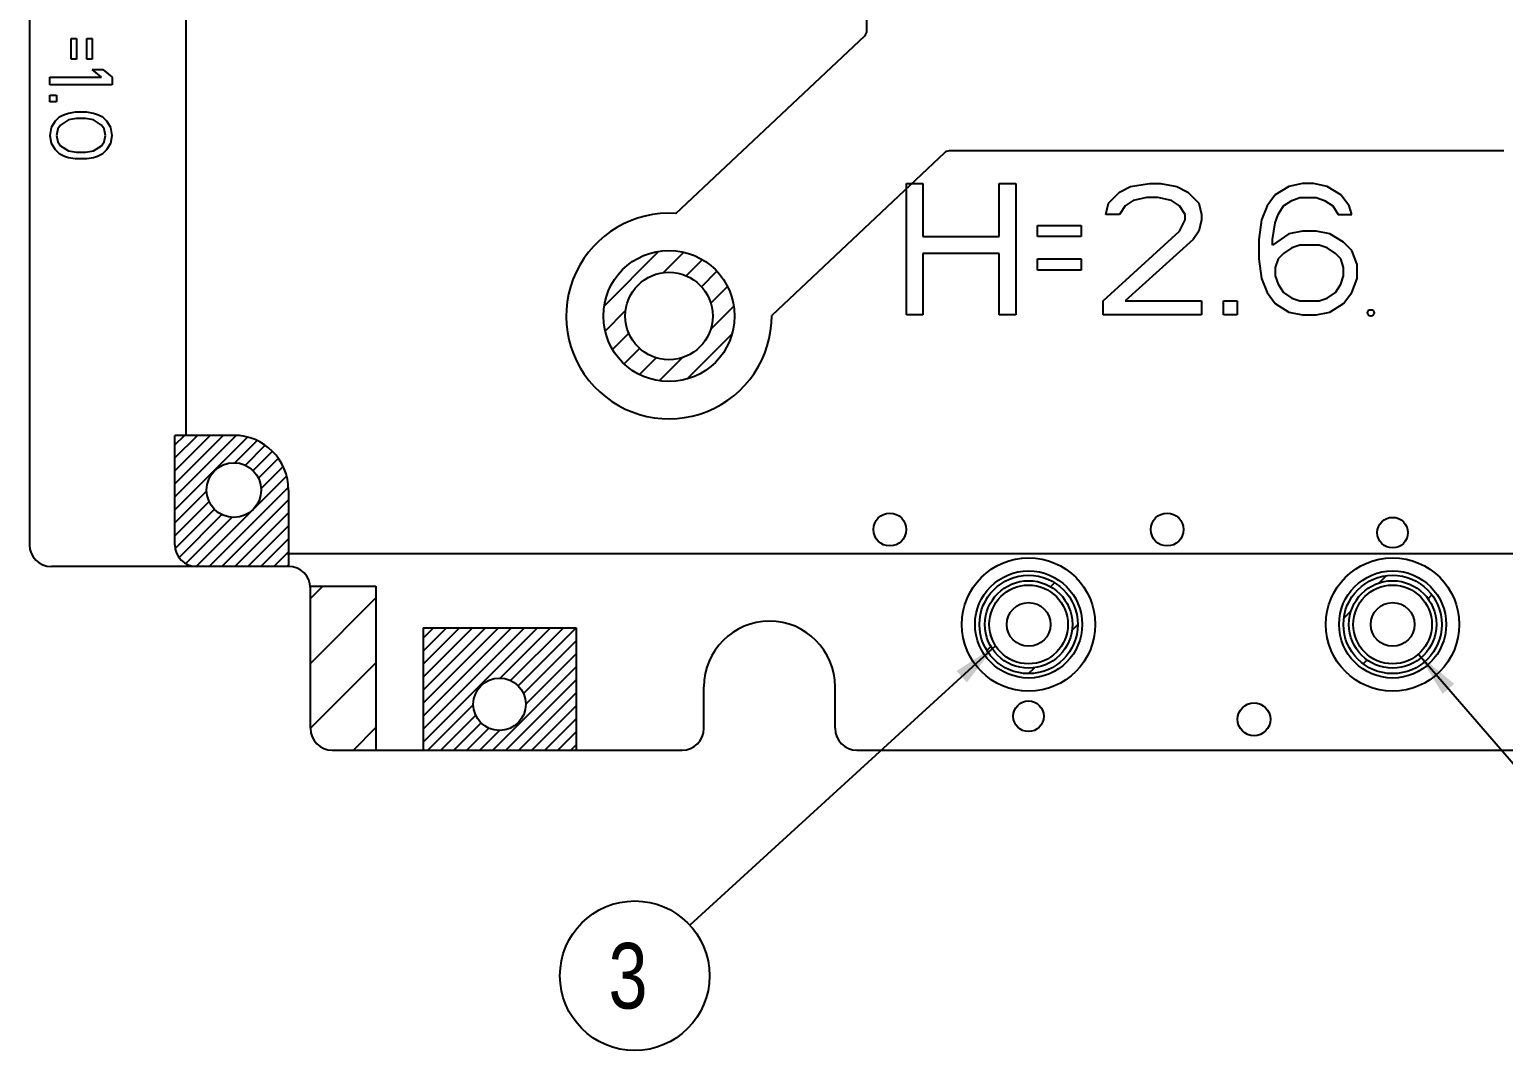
# Model space of a CAD drawing. Header units: millimetres. Extents: x 0 to 420, y 0 to 297.
# Drawn here: x 257.4 to 324.8, y 79.1 to 125.8 of the extents above; entities that cross this region are included whole.
import ezdxf

# ---------------------------------------------------------------- set-up
doc = ezdxf.new("R2010")
doc.units = ezdxf.units.MM
doc.header["$LTSCALE"] = 23.1
doc.layers.get('0').update_dxf_attribs({"linetype": 'CONTINUOUS'})
doc.layers.add('ASSEM_MEM', color=7, linetype='CONTINUOUS')
doc.layers.add('DETAIL', color=7, linetype='CONTINUOUS')
doc.styles.get("Standard").update_dxf_attribs({"font": 'txt', "width": 0.8})
doc.dimstyles.get("Standard").update_dxf_attribs({"dimtxt": 3, "dimasz": 2.1, "dimexe": 2, "dimexo": 1, "dimtad": 1, "dimzin": 0, "dimdsep": 46, "dimtxsty": 'STANDARD', "dimblk": '_FILLED', "dimblk1": '_FILLED', "dimblk2": '_FILLED', "dimcen": 0.09, "dimazin": 0, "dimtol": 1, "dimtp": 0.01, "dimtm": 0.01, "dimtfac": 1, "dimtofl": 0, "dimtmove": 0, "dimatfit": 3, "dimldrblk": '_FILLED', "dimfxl": 1, "dimtolj": 1, "dimtzin": 0, "dimarcsym": 0})

# ---------------------------------------------------------------- blocks, each defined once
blk = doc.blocks.new('_FILLED')
at = {"color": 0, "linetype": 'BYBLOCK'}
blk.add_solid([(0, 0), (-1, 0.167), (-1, -0.167)], dxfattribs=at)
blk = doc.blocks.new('BALLOON_BL11', base_point=(285.059, 82.562))
at = {"layer": 'DETAIL', "color": 2, "linetype": 'CONTINUOUS'}
blk.add_circle((285.059, 82.562), 3.421, dxfattribs=at)
at = {"layer": 'DETAIL', "color": 2, "linetype": 'CONTINUOUS', "insert": (283.859, 84.062), "char_height": 3, "width": 2.4, "attachment_point": 1, "line_spacing_factor": 0.9}
blk.add_mtext('3', dxfattribs=at)

msp = doc.modelspace()

# ---------------------------------------------------------------- linework, layer by layer
at = {"layer": 'ASSEM_MEM', "color": 4, "linetype": 'CONTINUOUS'}
for p, q in [((264.524, 185.882), (264.524, 107.287)), ((295.675, 125.783), (295.675, 147.7)), ((259.277, 124.496), (259.277, 125.443)), ((259.277, 125.443), (259.519, 125.443)), ((259.519, 125.443), (259.519, 124.496)), ((260.002, 124.496), (260.002, 125.443)), ((260.002, 125.443), (260.244, 125.443)), ((260.244, 125.443), (260.244, 124.496)), ((286.938, 117.431), (295.58, 125.565)), ((259.519, 124.496), (259.277, 124.496)), ((260.244, 124.496), (260.002, 124.496)), ((258.31, 123.313), (258.31, 123.668)), ((258.31, 123.668), (260.667, 123.668)), ((260.667, 123.668), (260.244, 124.023)), ((260.244, 124.023), (260.727, 124.023)), ((260.727, 124.023), (261.15, 123.668)), ((261.15, 123.668), (261.15, 123.313)), ((261.15, 123.313), (258.31, 123.313)), ((258.31, 122.544), (258.31, 122.84)), ((258.31, 122.84), (258.612, 122.84)), ((258.612, 122.84), (258.612, 122.544)), ((258.612, 122.544), (258.31, 122.544)), ((259.458, 122.071), (259.156, 122.011)), ((260.002, 122.071), (259.458, 122.071)), ((260.304, 122.011), (260.002, 122.071)), ((258.37, 121.361), (258.31, 121.006)), ((258.552, 121.656), (258.37, 121.361)), ((258.733, 121.834), (258.552, 121.656)), ((258.793, 121.479), (258.673, 121.301)), ((258.975, 121.952), (258.733, 121.834)), ((259.156, 121.716), (258.793, 121.479)), ((259.156, 122.011), (258.975, 121.952)), ((259.519, 121.775), (259.156, 121.716)), ((259.942, 121.775), (259.519, 121.775)), ((260.304, 121.716), (259.942, 121.775)), ((260.485, 121.952), (260.304, 122.011)), ((260.667, 121.479), (260.304, 121.716)), ((260.727, 121.834), (260.485, 121.952)), ((260.787, 121.301), (260.667, 121.479)), ((260.908, 121.656), (260.727, 121.834)), ((261.09, 121.361), (260.908, 121.656)), ((261.15, 121.006), (261.09, 121.361)), ((258.31, 121.006), (258.37, 120.651)), ((258.673, 121.301), (258.612, 121.006)), ((258.612, 121.006), (258.673, 120.71)), ((258.673, 120.71), (258.793, 120.532)), ((260.667, 120.532), (260.787, 120.71)), ((260.848, 121.006), (260.787, 121.301)), ((260.787, 120.71), (260.848, 121.006)), ((261.09, 120.651), (261.15, 121.006)), ((258.37, 120.651), (258.552, 120.355)), ((258.552, 120.355), (258.733, 120.177)), ((258.733, 120.177), (258.975, 120.059)), ((258.793, 120.532), (259.156, 120.296)), ((258.975, 120.059), (259.156, 120)), ((259.156, 120.296), (259.519, 120.236)), ((259.519, 120.236), (259.942, 120.236)), ((259.942, 120.236), (260.304, 120.296)), ((260.304, 120.296), (260.667, 120.532)), ((260.304, 120), (260.485, 120.059)), ((260.485, 120.059), (260.727, 120.177)), ((260.727, 120.177), (260.908, 120.355)), ((260.908, 120.355), (261.09, 120.651)), ((299.229, 120.21), (291.324, 112.771)), ((324.815, 120.292), (299.434, 120.292)), ((259.156, 120), (259.458, 119.941)), ((259.458, 119.941), (260.002, 119.941)), ((260.002, 119.941), (260.304, 120)), ((264.024, 102.282), (264.024, 107.282)), ((266.724, 107.282), (264.024, 107.282)), ((269.224, 104.782), (269.224, 101.282)), ((269.149, 101.882), (351.624, 101.882)), ((269.224, 101.282), (265.024, 101.282)), ((270.224, 100.382), (273.224, 100.382)), ((270.224, 93.882), (270.224, 100.382)), ((273.224, 100.382), (273.224, 92.882)), ((275.374, 98.482), (282.374, 98.482)), ((275.374, 98.482), (275.374, 92.882)), ((282.374, 98.482), (282.374, 92.882)), ((271.224, 92.882), (273.224, 92.882)), ((275.374, 92.882), (282.374, 92.882))]:
    msp.add_line(p, q, dxfattribs=at)
at = {"layer": 'ASSEM_MEM', "color": 7, "linetype": 'CONTINUOUS'}
for p, q in [((257.374, 160.332), (257.374, 102.282)), ((265.024, 101.282), (258.374, 101.282)), ((288.224, 93.882), (288.224, 95.782)), ((294.224, 93.882), (294.224, 95.782)), ((273.224, 92.882), (275.374, 92.882)), ((282.374, 92.882), (287.224, 92.882)), ((295.224, 92.882), (328.224, 92.882))]:
    msp.add_line(p, q, dxfattribs=at)
at = {"layer": 'ASSEM_MEM', "color": 40, "linetype": 'CONTINUOUS'}
for p, q in [((297.483, 118.797), (298.233, 118.797)), ((297.483, 112.797), (297.483, 118.797)), ((298.233, 118.797), (298.233, 116.372)), ((301.733, 118.797), (302.483, 118.797)), ((301.733, 116.372), (301.733, 118.797)), ((302.483, 118.797), (302.483, 112.797)), ((307.233, 118.414), (307.733, 118.67)), ((307.733, 118.67), (308.608, 118.797)), ((308.608, 118.797), (309.108, 118.797)), ((309.108, 118.797), (309.858, 118.67)), ((309.858, 118.67), (310.358, 118.414)), ((314.983, 118.67), (314.358, 118.287)), ((315.608, 118.797), (314.983, 118.67)), ((316.108, 118.797), (315.608, 118.797)), ((316.733, 118.67), (316.108, 118.797)), ((317.358, 118.287), (316.733, 118.67)), ((306.733, 117.904), (307.233, 118.414)), ((307.858, 118.031), (307.483, 117.776)), ((308.483, 118.159), (307.858, 118.031)), ((308.983, 118.159), (308.483, 118.159)), ((309.608, 118.031), (308.983, 118.159)), ((309.983, 117.776), (309.608, 118.031)), ((310.358, 118.414), (310.858, 117.904)), ((314.358, 118.287), (313.983, 117.776)), ((314.733, 117.776), (315.108, 118.031)), ((315.108, 118.031), (315.483, 118.159)), ((315.483, 118.159), (316.233, 118.159)), ((316.233, 118.159), (316.608, 118.031)), ((316.608, 118.031), (316.983, 117.776)), ((317.733, 117.776), (317.358, 118.287)), ((306.608, 117.393), (306.733, 117.904)), ((307.233, 117.393), (306.608, 117.393)), ((307.483, 117.776), (307.233, 117.393)), ((310.233, 117.393), (309.983, 117.776)), ((310.233, 117.138), (310.233, 117.393)), ((310.858, 117.904), (310.983, 117.393)), ((310.983, 117.393), (310.983, 117.138)), ((313.983, 117.776), (313.733, 117.138)), ((314.358, 117.01), (314.483, 117.393)), ((314.483, 117.393), (314.733, 117.776)), ((316.983, 117.776), (317.233, 117.393)), ((317.233, 117.393), (317.858, 117.393)), ((317.858, 117.393), (317.733, 117.776)), ((303.483, 116.882), (305.483, 116.882)), ((303.483, 116.372), (303.483, 116.882)), ((305.483, 116.882), (305.483, 116.372)), ((309.983, 116.627), (310.233, 117.138)), ((310.983, 117.138), (310.858, 116.627)), ((313.733, 117.138), (313.608, 116.244)), ((314.233, 116.244), (314.358, 117.01)), ((298.233, 116.372), (301.733, 116.372)), ((305.483, 116.372), (303.483, 116.372)), ((306.483, 113.436), (309.983, 116.627)), ((310.608, 116.244), (307.483, 113.436)), ((310.858, 116.627), (310.608, 116.244)), ((313.608, 116.244), (313.608, 115.351)), ((314.983, 116.499), (314.233, 115.989)), ((314.233, 115.989), (314.233, 116.244)), ((315.608, 116.627), (314.983, 116.499)), ((315.483, 115.989), (315.108, 115.861)), ((316.358, 115.989), (315.483, 115.989)), ((316.233, 116.627), (315.608, 116.627)), ((316.858, 116.499), (316.233, 116.627)), ((316.733, 115.861), (316.358, 115.989)), ((317.483, 116.116), (316.858, 116.499)), ((317.858, 115.733), (317.483, 116.116)), ((301.733, 115.606), (298.233, 115.606)), ((298.233, 115.606), (298.233, 112.797)), ((301.733, 112.797), (301.733, 115.606)), ((303.483, 115.351), (305.483, 115.351)), ((303.483, 114.84), (303.483, 115.351)), ((305.483, 115.351), (305.483, 114.84)), ((313.608, 115.351), (313.733, 114.457)), ((314.483, 115.351), (314.358, 114.968)), ((314.733, 115.606), (314.483, 115.351)), ((315.108, 115.861), (314.733, 115.606)), ((317.108, 115.606), (316.733, 115.861)), ((317.358, 115.351), (317.108, 115.606)), ((317.483, 114.968), (317.358, 115.351)), ((318.108, 115.095), (317.858, 115.733)), ((305.483, 114.84), (303.483, 114.84)), ((314.358, 114.968), (314.358, 114.585)), ((317.483, 114.585), (317.483, 114.968)), ((318.108, 114.457), (318.108, 115.095)), ((313.733, 114.457), (313.983, 113.819)), ((314.358, 114.585), (314.483, 114.202)), ((314.483, 114.202), (314.733, 113.819)), ((317.108, 113.819), (317.358, 114.202)), ((317.358, 114.202), (317.483, 114.585)), ((317.858, 113.819), (318.108, 114.457)), ((306.483, 112.797), (306.483, 113.436)), ((307.483, 113.436), (310.983, 113.436)), ((310.983, 113.436), (310.983, 112.797)), ((311.983, 113.436), (312.608, 113.436)), ((311.983, 112.797), (311.983, 113.436)), ((312.608, 113.436), (312.608, 112.797)), ((313.983, 113.819), (314.358, 113.308)), ((314.358, 113.308), (314.983, 112.925)), ((314.733, 113.819), (315.108, 113.563)), ((315.108, 113.563), (315.483, 113.436)), ((315.483, 113.436), (316.358, 113.436)), ((316.358, 113.436), (316.733, 113.563)), ((316.733, 113.563), (317.108, 113.819)), ((316.858, 112.925), (317.483, 113.308)), ((317.483, 113.308), (317.858, 113.819)), ((298.233, 112.797), (297.483, 112.797)), ((302.483, 112.797), (301.733, 112.797)), ((310.983, 112.797), (306.483, 112.797)), ((312.608, 112.797), (311.983, 112.797)), ((314.983, 112.925), (315.608, 112.797)), ((315.608, 112.797), (316.233, 112.797)), ((316.233, 112.797), (316.858, 112.925))]:
    msp.add_line(p, q, dxfattribs=at)
at = {"layer": 'ASSEM_MEM', "color": 2, "linetype": 'CONTINUOUS'}
for p, q in [((283.66, 113.199), (286.167, 115.707)), ((286.375, 114.726), (287.311, 115.662)), ((287.415, 114.579), (288.157, 115.321)), ((288.108, 114.083), (288.816, 114.791)), ((288.538, 113.325), (289.304, 114.091)), ((283.704, 112.055), (284.64, 112.992)), ((288.528, 112.127), (289.591, 113.19)), ((284.046, 111.209), (284.788, 111.951)), ((287.444, 109.856), (289.51, 111.922)), ((284.575, 110.551), (285.283, 111.258)), ((285.275, 110.062), (286.041, 110.829)), ((286.176, 109.775), (287.239, 110.838)), ((264.024, 106.848), (264.458, 107.282)), ((264.024, 106.254), (265.052, 107.282)), ((264.024, 105.66), (265.646, 107.282)), ((264.024, 105.066), (266.24, 107.282)), ((264.024, 104.472), (266.831, 107.279)), ((264.024, 103.878), (267.349, 107.203)), ((266.771, 106.031), (267.785, 107.045)), ((267.25, 105.916), (268.161, 106.828)), ((267.601, 105.673), (268.485, 106.557)), ((267.849, 105.327), (268.758, 106.236)), ((267.972, 104.856), (268.979, 105.863)), ((267.632, 103.923), (269.139, 105.429)), ((264.024, 103.285), (265.475, 104.735)), ((265.586, 101.282), (269.221, 104.917)), ((264.024, 102.691), (265.59, 104.256)), ((264.039, 102.111), (265.833, 103.905)), ((264.992, 101.282), (267.584, 103.874)), ((266.18, 101.282), (269.224, 104.327)), ((264.216, 101.694), (266.179, 103.657)), ((264.529, 101.413), (266.65, 103.534)), ((266.773, 101.282), (269.224, 103.733)), ((267.367, 101.282), (269.224, 103.139)), ((267.961, 101.282), (269.224, 102.545)), ((268.555, 101.282), (269.224, 101.951)), ((269.149, 101.282), (269.224, 101.357)), ((304.079, 100.356), (304.264, 100.541)), ((319.101, 100.529), (319.435, 100.863)), ((270.224, 99.821), (270.785, 100.382)), ((270.224, 96.852), (273.224, 99.852)), ((321.342, 99.8), (321.524, 99.982)), ((317.493, 98.921), (317.829, 99.257)), ((275.374, 98.003), (275.853, 98.482)), ((275.374, 97.409), (276.447, 98.482)), ((275.374, 96.815), (277.041, 98.482)), ((275.374, 96.221), (277.635, 98.482)), ((275.374, 95.627), (278.229, 98.482)), ((275.374, 95.034), (278.823, 98.482)), ((275.374, 94.44), (279.417, 98.482)), ((275.374, 93.846), (280.011, 98.482)), ((275.374, 93.252), (280.605, 98.482)), ((278.898, 96.182), (281.199, 98.482)), ((279.381, 96.07), (281.793, 98.482)), ((279.729, 95.824), (282.374, 98.47)), ((305.056, 98.363), (305.324, 98.632)), ((279.97, 95.471), (282.374, 97.876)), ((280.074, 94.982), (282.374, 97.282)), ((301.165, 97.442), (301.349, 97.626)), ((270.224, 93.882), (273.224, 96.882)), ((278.568, 92.882), (282.374, 96.688)), ((303.074, 96.382), (303.348, 96.655)), ((318.374, 96.832), (318.554, 97.012)), ((279.162, 92.882), (282.374, 96.094)), ((279.756, 92.882), (282.374, 95.5)), ((275.599, 92.882), (277.675, 94.958)), ((276.193, 92.882), (277.786, 94.476)), ((280.35, 92.882), (282.374, 94.906)), ((272.194, 92.882), (273.224, 93.912)), ((276.787, 92.882), (278.032, 94.127)), ((277.381, 92.882), (278.385, 93.886)), ((277.974, 92.882), (278.874, 93.782)), ((280.944, 92.882), (282.374, 94.312)), ((281.538, 92.882), (282.374, 93.718)), ((282.132, 92.882), (282.374, 93.124))]:
    msp.add_line(p, q, dxfattribs=at)
at = {"layer": 'ASSEM_MEM', "color": 4, "linetype": 'CONTINUOUS'}
for centre, radius in [((286.625, 112.742), 3), ((286.625, 112.742), 2), ((266.724, 104.782), 1.25), ((303.074, 98.632), 3.05), ((319.724, 98.632), 3.05), ((303.074, 98.632), 2.45), ((303.074, 98.632), 2.25), ((319.724, 98.632), 2.45), ((319.724, 98.632), 2.25), ((278.874, 94.982), 1.2)]:
    msp.add_circle(centre, radius, dxfattribs=at)
at = {"layer": 'ASSEM_MEM', "color": 7, "linetype": 'CONTINUOUS'}
for centre, radius in [((318.724, 112.882), 0.15), ((296.729, 102.972), 0.75), ((309.409, 102.972), 0.75), ((319.724, 102.832), 0.7), ((303.074, 98.632), 2), ((319.724, 98.632), 2), ((303.074, 98.632), 1.8), ((319.724, 98.632), 1.8), ((303.074, 98.632), 1), ((319.724, 98.632), 1), ((303.069, 94.432), 0.7), ((313.384, 94.292), 0.75)]:
    msp.add_circle(centre, radius, dxfattribs=at)
at = {"layer": 'ASSEM_MEM', "color": 4, "linetype": 'CONTINUOUS'}
for centre, radius, start, end in [((295.375, 125.783), 0.3, 313.2643, 360), ((299.434, 119.992), 0.3, 90, 133.2643), ((286.625, 112.742), 4.7, 86.17448, 0.35411), ((266.724, 104.782), 2.5, 0, 90), ((265.024, 102.282), 1, 180, 270), ((271.224, 93.882), 1, 180, 270)]:
    msp.add_arc(centre, radius, start, end, dxfattribs=at)
at = {"layer": 'ASSEM_MEM', "color": 7, "linetype": 'CONTINUOUS'}
for centre, radius, start, end in [((258.374, 102.282), 1, 180, 270), ((269.224, 100.282), 1, 0, 90), ((291.224, 95.782), 3, 0, 180), ((287.224, 93.882), 1, 270, 360), ((295.224, 93.882), 1, 180, 270)]:
    msp.add_arc(centre, radius, start, end, dxfattribs=at)

# ---------------------------------------------------------------- block references
at = {"layer": 'DETAIL', "color": 2, "linetype": 'CONTINUOUS'}
msp.add_blockref('BALLOON_BL11', (285.059, 82.562), dxfattribs=at)

# ---------------------------------------------------------------- leaders
for points in [[(301.56, 97.659), (287.583, 84.871)], [(320.903, 97.271), (331.408, 85.149)]]:
    msp.add_leader(points, dimstyle='STANDARD', override={"dimtad": 0}, dxfattribs=at)

doc.saveas('drawing.dxf')
